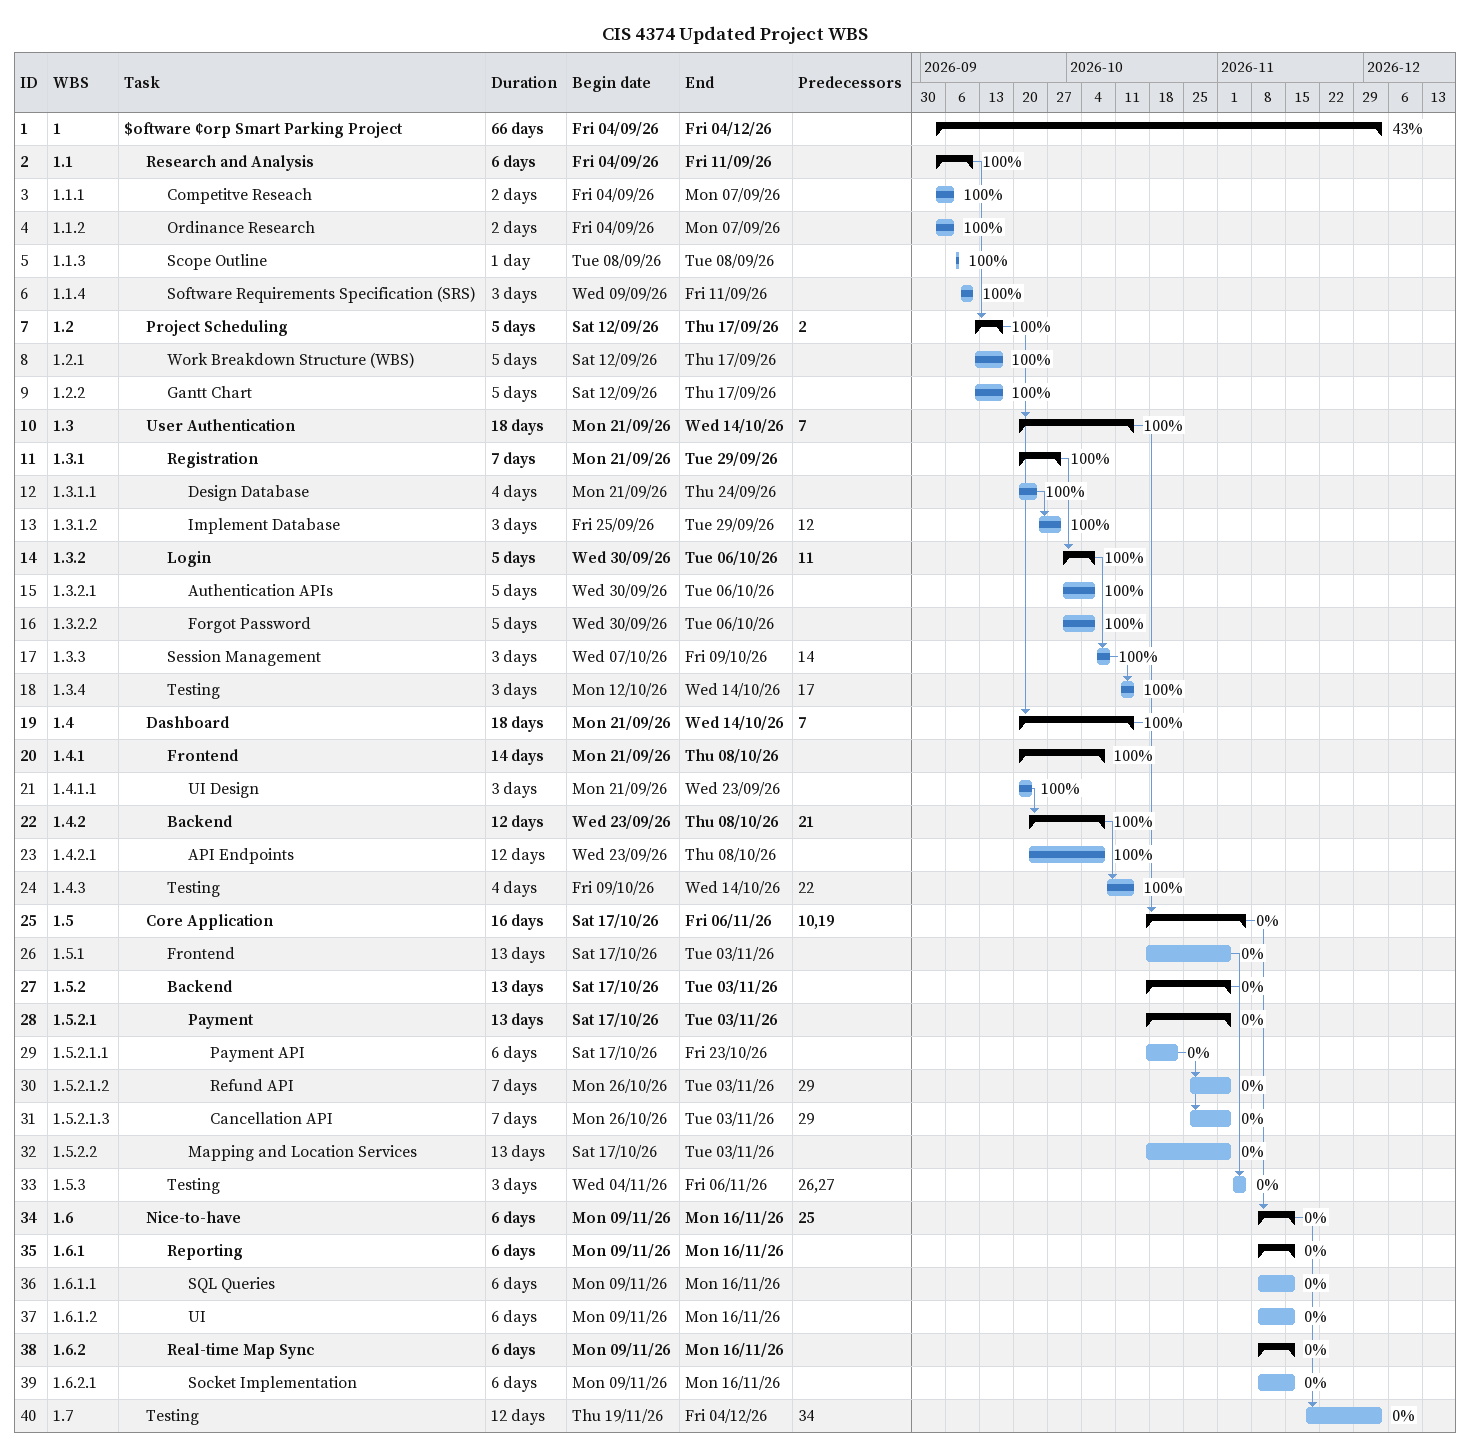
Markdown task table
CIS 4374 Updated Project WBS

| ID | WBS | Task | Duration | Start | Finish | Predecessors | % complete |
|---|---|---|---|---|---|---|---|
| 1 | 1 | **$oftware ¢orp Smart Parking Project** | 66d | 2026-09-04 | 2026-12-04 |  | 43 |
| 2 | 1.1 | **Research and Analysis** | 6d | 2026-09-04 | 2026-09-11 |  | 100 |
| 3 | 1.1.1 | Competitve Reseach | 2d | 2026-09-04 | 2026-09-07 |  | 100 |
| 4 | 1.1.2 | Ordinance Research | 2d | 2026-09-04 | 2026-09-07 |  | 100 |
| 5 | 1.1.3 | Scope Outline | 1d | 2026-09-08 | 2026-09-08 |  | 100 |
| 6 | 1.1.4 | Software Requirements Specification (SRS) | 3d | 2026-09-09 | 2026-09-11 |  | 100 |
| 7 | 1.2 | **Project Scheduling** | 5d | 2026-09-12 | 2026-09-17 | 2 | 100 |
| 8 | 1.2.1 | Work Breakdown Structure (WBS) | 5d | 2026-09-12 | 2026-09-17 |  | 100 |
| 9 | 1.2.2 | Gantt Chart | 5d | 2026-09-12 | 2026-09-17 |  | 100 |
| 10 | 1.3 | **User Authentication** | 18d | 2026-09-21 | 2026-10-14 | 7 | 100 |
| 11 | 1.3.1 | **Registration** | 7d | 2026-09-21 | 2026-09-29 |  | 100 |
| 12 | 1.3.1.1 | Design Database | 4d | 2026-09-21 | 2026-09-24 |  | 100 |
| 13 | 1.3.1.2 | Implement Database | 3d | 2026-09-25 | 2026-09-29 | 12 | 100 |
| 14 | 1.3.2 | **Login** | 5d | 2026-09-30 | 2026-10-06 | 11 | 100 |
| 15 | 1.3.2.1 | Authentication APIs | 5d | 2026-09-30 | 2026-10-06 |  | 100 |
| 16 | 1.3.2.2 | Forgot Password | 5d | 2026-09-30 | 2026-10-06 |  | 100 |
| 17 | 1.3.3 | Session Management | 3d | 2026-10-07 | 2026-10-09 | 14 | 100 |
| 18 | 1.3.4 | Testing | 3d | 2026-10-12 | 2026-10-14 | 17 | 100 |
| 19 | 1.4 | **Dashboard** | 18d | 2026-09-21 | 2026-10-14 | 7 | 100 |
| 20 | 1.4.1 | **Frontend** | 14d | 2026-09-21 | 2026-10-08 |  | 100 |
| 21 | 1.4.1.1 | UI Design | 3d | 2026-09-21 | 2026-09-23 |  | 100 |
| 22 | 1.4.2 | **Backend** | 12d | 2026-09-23 | 2026-10-08 | 21 | 100 |
| 23 | 1.4.2.1 | API Endpoints | 12d | 2026-09-23 | 2026-10-08 |  | 100 |
| 24 | 1.4.3 | Testing | 4d | 2026-10-09 | 2026-10-14 | 22 | 100 |
| 25 | 1.5 | **Core Application** | 16d | 2026-10-17 | 2026-11-06 | 10, 19 | 0 |
| 26 | 1.5.1 | Frontend | 13d | 2026-10-17 | 2026-11-03 |  | 0 |
| 27 | 1.5.2 | **Backend** | 13d | 2026-10-17 | 2026-11-03 |  | 0 |
| 28 | 1.5.2.1 | **Payment** | 13d | 2026-10-17 | 2026-11-03 |  | 0 |
| 29 | 1.5.2.1.1 | Payment API | 6d | 2026-10-17 | 2026-10-23 |  | 0 |
| 30 | 1.5.2.1.2 | Refund API | 7d | 2026-10-26 | 2026-11-03 | 29 | 0 |
| 31 | 1.5.2.1.3 | Cancellation API | 7d | 2026-10-26 | 2026-11-03 | 29 | 0 |
| 32 | 1.5.2.2 | Mapping and Location Services | 13d | 2026-10-17 | 2026-11-03 |  | 0 |
| 33 | 1.5.3 | Testing | 3d | 2026-11-04 | 2026-11-06 | 26, 27 | 0 |
| 34 | 1.6 | **Nice-to-have** | 6d | 2026-11-09 | 2026-11-16 | 25 | 0 |
| 35 | 1.6.1 | **Reporting** | 6d | 2026-11-09 | 2026-11-16 |  | 0 |
| 36 | 1.6.1.1 | SQL Queries | 6d | 2026-11-09 | 2026-11-16 |  | 0 |
| 37 | 1.6.1.2 | UI | 6d | 2026-11-09 | 2026-11-16 |  | 0 |
| 38 | 1.6.2 | **Real-time Map Sync** | 6d | 2026-11-09 | 2026-11-16 |  | 0 |
| 39 | 1.6.2.1 | Socket Implementation | 6d | 2026-11-09 | 2026-11-16 |  | 0 |
| 40 | 1.7 | Testing | 12d | 2026-11-19 | 2026-12-04 | 34 | 0 |
